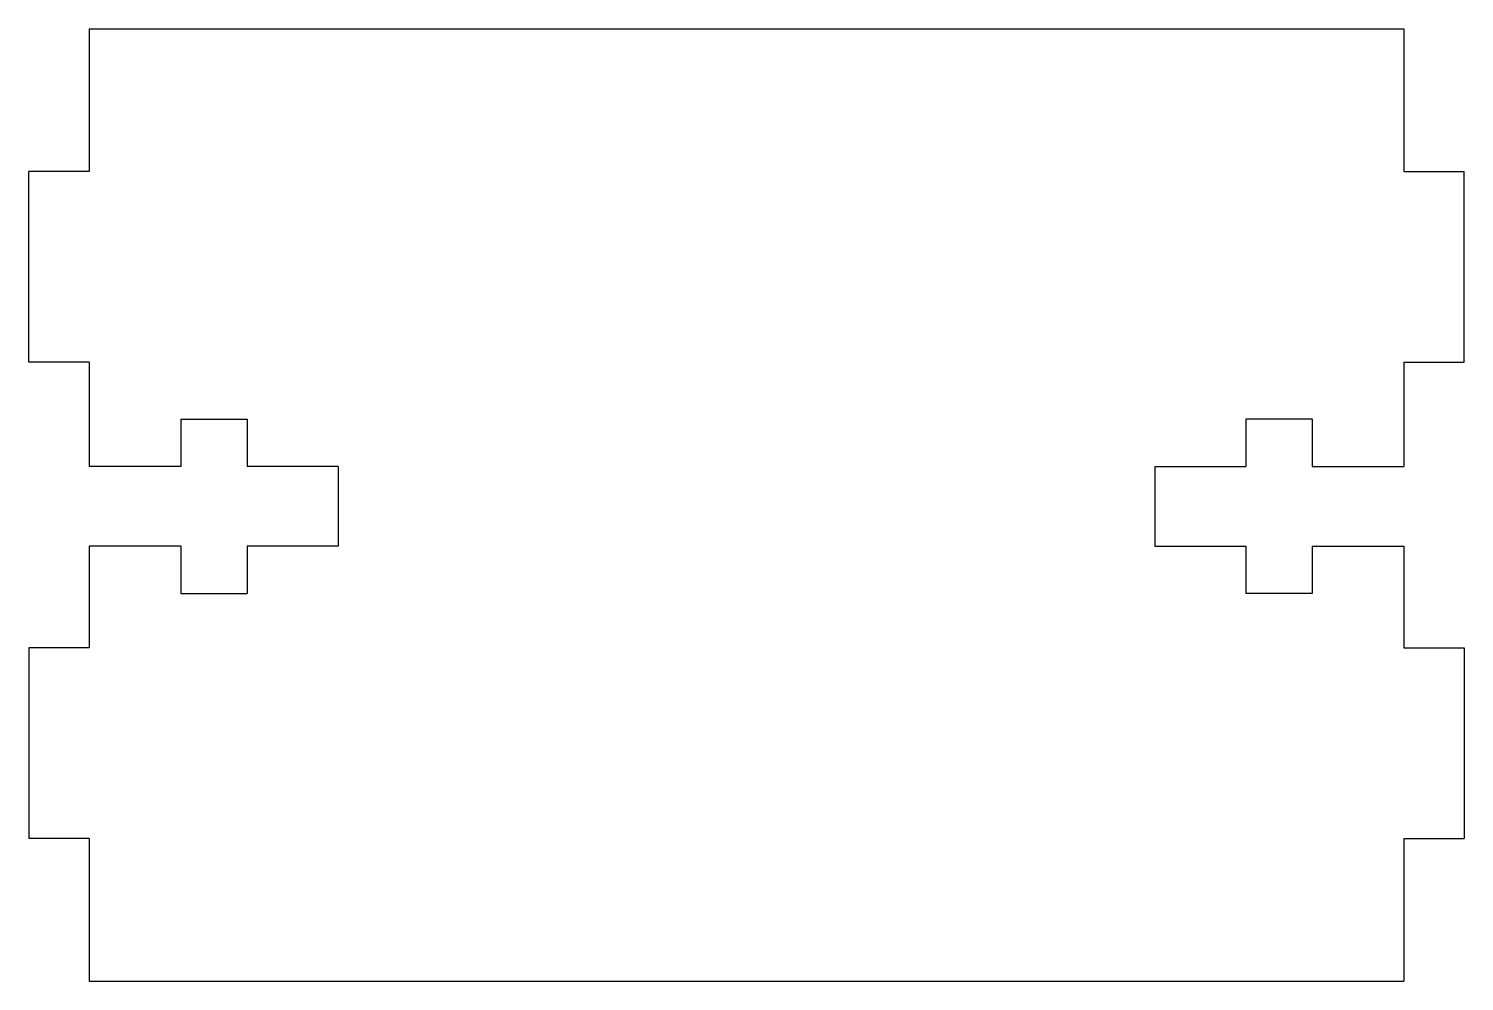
# Model space of a CAD drawing. Extents: x -37.7 to 37.7, y -25 to 25.
import ezdxf

# ---------------------------------------------------------------- set-up
doc = ezdxf.new("R2010")
doc.units = 0
doc.header["$MEASUREMENT"] = 0
doc.layers.add('VISIBLE', color=7, linetype='CONTINUOUS')

msp = doc.modelspace()

# ---------------------------------------------------------------- linework, layer by layer
at = {"layer": 'VISIBLE'}
for p, q in [((-34.5, 25), (-34.5, 17.5)), ((-34.5, 25), (34.5, 25)), ((34.5, 25), (34.5, 17.5)), ((-37.675, 7.5), (-37.675, 17.5)), ((-34.5, 17.5), (-37.675, 17.5)), ((34.5, 17.5), (37.675, 17.5)), ((37.675, 7.5), (37.675, 17.5)), ((-34.5, 7.5), (-37.675, 7.5)), ((-34.5, 7.5), (-34.5, 2.013)), ((-34.5, 7.5), (-34.5, 2.013)), ((34.5, 7.5), (37.675, 7.5)), ((34.5, 7.5), (34.5, 2.013)), ((-29.691, 4.502), (-29.691, 2.013)), ((-29.691, 4.502), (-26.211, 4.502)), ((-26.211, 4.502), (-26.211, 2.013)), ((26.211, 4.502), (26.211, 2.013)), ((29.691, 4.502), (26.211, 4.502)), ((29.691, 4.502), (29.691, 2.013)), ((-31.325, 2.013), (-34.5, 2.013)), ((-29.691, 2.013), (-31.325, 2.013)), ((-21.436, 2.013), (-26.211, 2.013)), ((-21.436, 2.013), (-21.436, -2.153)), ((21.436, 2.013), (21.436, -2.153)), ((21.436, 2.013), (26.211, 2.013)), ((29.691, 2.013), (31.325, 2.013)), ((31.325, 2.013), (34.5, 2.013)), ((-34.5, -2.153), (-34.5, -7.5)), ((-31.325, -2.153), (-34.5, -2.153)), ((-34.5, -2.153), (-34.5, -7.5)), ((-29.691, -2.153), (-31.325, -2.153)), ((-29.691, -2.153), (-29.691, -4.642)), ((-26.211, -2.153), (-26.211, -4.642)), ((-21.436, -2.153), (-26.211, -2.153)), ((21.436, -2.153), (26.211, -2.153)), ((26.211, -2.153), (26.211, -4.642)), ((29.691, -2.153), (31.325, -2.153)), ((29.691, -2.153), (29.691, -4.642)), ((31.325, -2.153), (34.5, -2.153)), ((34.5, -2.153), (34.5, -7.5)), ((-29.691, -4.642), (-26.211, -4.642)), ((29.691, -4.642), (26.211, -4.642)), ((-37.675, -7.5), (-37.675, -17.5)), ((-34.5, -7.5), (-37.675, -7.5)), ((34.5, -7.5), (37.675, -7.5)), ((37.675, -7.5), (37.675, -17.5)), ((-34.5, -17.5), (-37.675, -17.5)), ((-34.5, -17.5), (-34.5, -25)), ((34.5, -17.5), (37.675, -17.5)), ((34.5, -17.5), (34.5, -25)), ((-34.5, -25), (34.5, -25))]:
    msp.add_line(p, q, dxfattribs=at)

doc.saveas('drawing.dxf')
